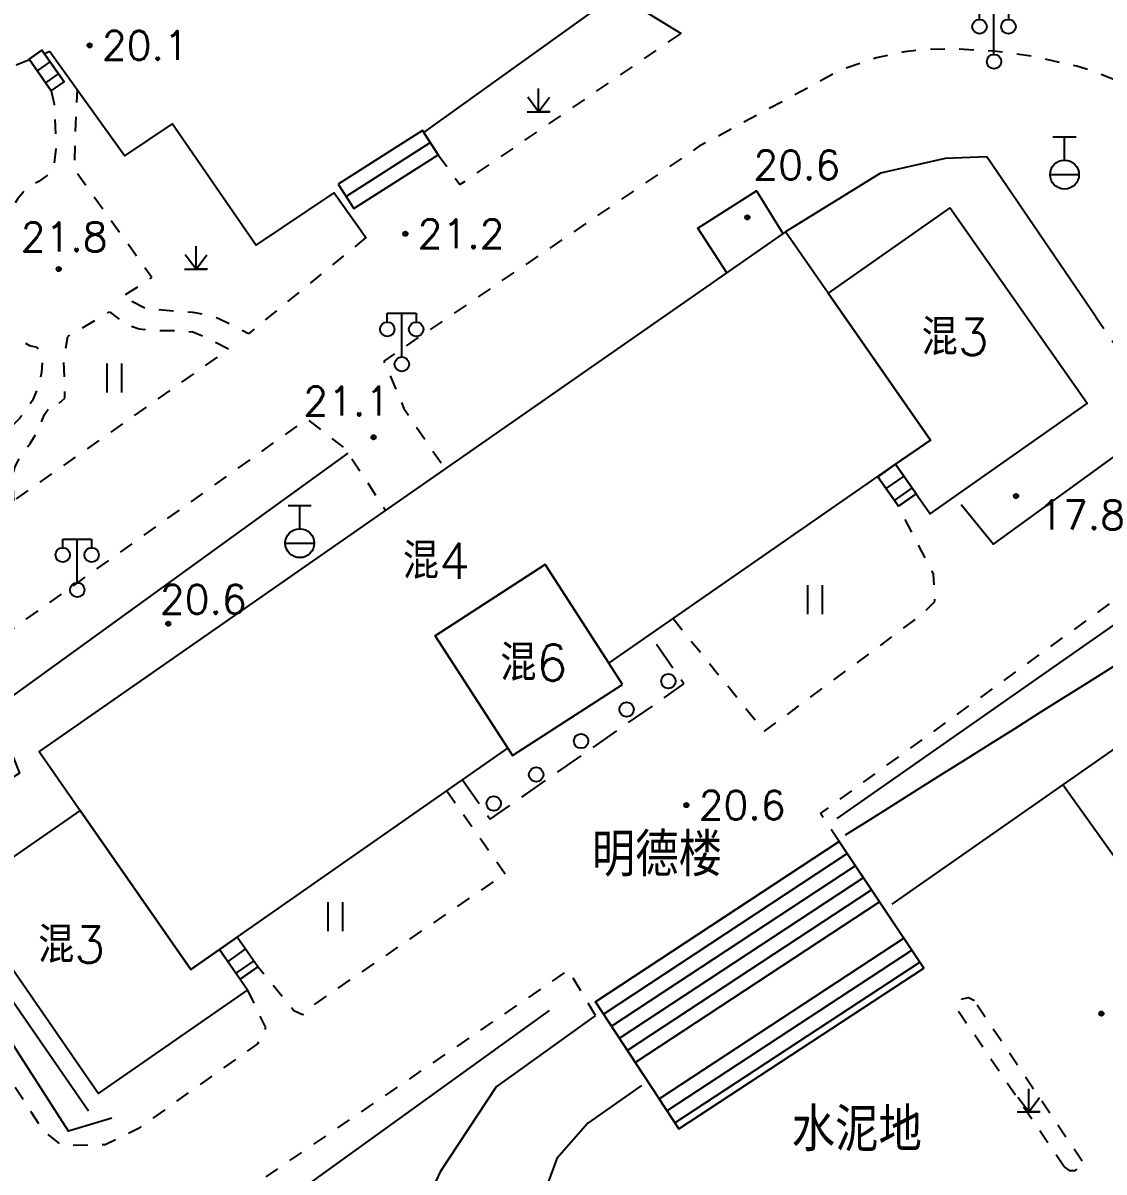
# Model space of a CAD drawing. Extents: x 115374 to 116875, y 149866 to 152432.
# Drawn here: x 116129.7 to 116204.4, y 150240 to 150319.4 of the extents above; entities that cross this region are included whole.
import ezdxf
from ezdxf.enums import TextEntityAlignment as Align

# ---------------------------------------------------------------- set-up
doc = ezdxf.new("R2010")
doc.units = 0
doc.header["$MEASUREMENT"] = 0
doc.header["$PDMODE"] = 32
doc.header["$PDSIZE"] = 0.3
doc.linetypes.add('X5', pattern=[3, 2, -1])
doc.linetypes.add('X6', pattern=[2, 1, -1])
doc.layers.get('0').update_dxf_attribs({"linetype": 'CONTINUOUS'})
for name, color, linetype in [('BOUND', 7, 'CONTINUOUS'), ('DLDW', 14, 'CONTINUOUS'), ('DLSS', 5, 'CONTINUOUS'), ('DMTZ', 5, 'CONTINUOUS'), ('GCD', 1, 'CONTINUOUS'), ('GXYZ', 2, 'CONTINUOUS'), ('JMD', 6, 'CONTINUOUS'), ('YZH', 2, 'CONTINUOUS'), ('ZBTZ', 5, 'CONTINUOUS')]:
    doc.layers.add(name, color=color, linetype=linetype)
doc.styles.add('HZ', font='rs.shx', dxfattribs={"bigfont": 'hztxt.shx'})
doc.linetypes.add('X35', pattern='A,2,[4,symbolt.shx,S=1,R=0,X=0,Y=0],2,[28,symbolt.shx,S=1,R=0,X=0,Y=0],1e-11', length=4)
doc.linetypes.add('X39', pattern='A,2,[150,symbolx.shx,S=1,R=0,X=0,Y=1],2,[151,symbolx.shx,S=1,R=0,X=0,Y=3],1e-11', length=4)
doc.linetypes.add('X4', pattern='A,0,-1e-09,[149,symbolx.shx,S=0.15,R=0,X=0,Y=0],-1.6', length=1.6)
doc.linetypes.add('X49', pattern='A,0,[5,symbolt.shx,S=1,R=0,X=0,Y=0],-10', length=10)

# ---------------------------------------------------------------- blocks, each defined once
blk = doc.blocks.new('GC276')
at = {"linetype": 'Continuous'}
blk.add_circle((0, 0), 0.5, dxfattribs=at)
blk = doc.blocks.new('GC097')
for p, q in [((-1, 2.918), (-1, 3.518)), ((-1, 3.518), (1, 3.518)), ((0, 0.518), (0, 3.518)), ((1, 3.518), (1, 2.918))]:
    blk.add_line(p, q)
for centre in [(-1, 2.418), (1, 2.418), (0.008, 0)]:
    blk.add_circle(centre, 0.5)
blk = doc.blocks.new('GC124')
for p, q in [((0, -0.8), (0, 0.8)), ((0, -0.8), (-0.75, 0.2)), ((0, -0.8), (0.75, 0.2)), ((-0.8, -0.8), (0.75, -0.8)), ((0.8, -0.8), (0, -0.8))]:
    blk.add_line(p, q)
blk = doc.blocks.new('GC121')
for p, q in [((-0.5, -0.642), (-0.5, 1.358)), ((-0.5, -0.642), (-0.5, 0.858)), ((0.5, -0.642), (0.5, 1.358))]:
    blk.add_line(p, q)
blk = doc.blocks.new('GC133')
for p, q in [((-0.81, 2.588), (0.79, 2.588)), ((-0.01, 0.988), (-0.01, 2.588)), ((-1.01, -0.012), (0.99, -0.012))]:
    blk.add_line(p, q)
blk.add_circle((-0.01, -0.012), 1)

msp = doc.modelspace()

# ---------------------------------------------------------------- linework, layer by layer
at = {"layer": 'BOUND', "linetype": 'Continuous', "flags": 128}
for points in [[(116130.11, 150316.933), (116131.647, 150314.738), (116132.532, 150315.357), (116130.995, 150317.552)], [(116151.486, 150308.288), (116152.562, 150306.602), (116158.392, 150310.322), (116157.316, 150312.008)], [(116190.205, 150286.022), (116191.437, 150286.877), (116190.005, 150288.926), (116188.777, 150288.064)], [(116169.269, 150251.76), (116175.023, 150242.99), (116191.966, 150254.106), (116186.101, 150262.847)]]:
    msp.add_lwpolyline(points, close=True, dxfattribs=at)
at = {"layer": 'BOUND', "linetype": 'Continuous', "elevation": 33.291, "flags": 128}
msp.add_lwpolyline([(116143.271, 150255.385), (116144.695, 150253.331), (116145.925, 150254.189), (116144.501, 150256.244)], close=True, dxfattribs=at)
at = {"layer": 'DLSS', "linetype": 'X6', "flags": 128}
for points, elevation in [([(116158.392, 150310.322), (116159.897, 150308.255), (116175.195, 150318.711)], 20.986), ([(116131.554, 150317.452), (116131.172, 150317.299)], 20.034), ([(116203.846, 150299.128), (116206.607, 150295.105), (116207.726, 150295.09), (116209.865, 150296.571), (116221.157, 150305.113), (116220.791, 150305.755), (116220.146, 150306.41), (116218.378, 150307.721), (116216.194, 150309.156), (116214.463, 150310.306), (116212.818, 150311.394), (116211.196, 150312.434), (116209.238, 150313.592), (116206.571, 150314.931), (116203.766, 150316.054), (116202.535, 150316.433), (116199.606, 150317.094), (116196.984, 150317.469), (116193.978, 150317.641), (116191.976, 150317.582), (116190.662, 150317.437), (116188.701, 150317.019), (116186.327, 150316.229), (116176.44, 150310.904), (116154.632, 150296.057), (116156.018, 150292.774), (116158.87, 150288.614)], 18.991), ([(116130.141, 150316.888), (116116.853, 150311.582)], 20.034), ([(116059.908, 150315.933), (116064.32, 150290.354), (116064.631, 150289.406), (116064.963, 150288.464), (116065.309, 150287.524), (116065.793, 150286.219), (116066.138, 150285.277), (116066.489, 150284.338), (116066.862, 150283.41), (116067.461, 150282.129), (116067.954, 150281.261), (116068.5, 150280.421), (116069.091, 150279.61), (116070.06, 150278.433), (116071.45, 150276.99), (116072.953, 150275.67), (116075.417, 150273.923), (116077.536, 150272.669), (116080.199, 150271.286), (116082.131, 150270.362), (116084.869, 150269.14), (116087.661, 150268.036), (116090.1, 150267.261), (116092.055, 150266.812), (116093.581, 150266.608), (116095.568, 150266.577), (116098.562, 150266.851), (116102.616, 150267.514), (116103.585, 150267.757), (116104.617, 150268.111), (116105.517, 150268.533), (116107.558, 150269.828), (116109.574, 150271.352), (116111.131, 150272.607), (116112.677, 150273.869), (116114.782, 150275.547), (116116.361, 150276.773), (116117.948, 150277.992), (116119.538, 150279.207), (116121.128, 150280.422), (116122.81, 150281.713), (116124.396, 150282.933), (116125.985, 150284.147), (116127.984, 150285.643), (116143.921, 150296.884)], 20.248), ([(116153.4, 150304.601), (116145.268, 150297.944), (116143.238, 150298.984), (116142.448, 150299.241), (116141.459, 150299.409), (116138.161, 150299.674), (116136.563, 150300.524), (116138.605, 150301.829), (116133.25, 150309.28), (116133.302, 150311.507), (116133.459, 150314.8)], 21.302), ([(116131.647, 150314.738), (116131.837, 150313.826), (116131.888, 150312.827), (116131.935, 150311.735), (116131.95, 150310.737), (116131.847, 150309.737), (116131.579, 150309.053), (116130.781, 150308.48), (116129.936, 150308.012), (116129.306, 150307.253), (116128.819, 150306.417), (116128.266, 150305.558), (116127.758, 150304.696), (116127.552, 150304.151), (116127.458, 150303.108), (116127.519, 150302.089), (116127.644, 150301.074), (116127.822, 150300.074), (116128.084, 150299.112), (116128.426, 150298.401), (116129.114, 150297.669), (116130.149, 150297.144), (116130.656, 150297.011), (116131.032, 150296.164), (116130.979, 150295.269), (116130.725, 150294.241), (116130.342, 150293.341), (116130.071, 150292.883), (116129.461, 150292.115), (116128.069, 150290.656), (116127.299, 150289.756), (116126.755, 150288.917), (116125.655, 150288.117)], 21.973), ([(116129.045, 150286.392), (116128.992, 150287.558), (116129.075, 150288.538), (116129.145, 150288.775), (116129.582, 150289.582), (116130.181, 150290.37), (116130.678, 150291.172), (116131.176, 150292.36), (116131.741, 150293.182), (116132.073, 150293.163), (116132.151, 150293.119), (116132.586, 150293.49), (116132.581, 150294.736), (116132.494, 150296.081), (116132.792, 150297.767), (116135.663, 150299.453), (116136.789, 150298.627), (116137.723, 150298.277), (116138.803, 150298.171), (116139.822, 150298.179), (116140.822, 150298.164), (116141.434, 150298.071), (116142.353, 150297.714), (116143.921, 150296.884)], 21.887), ([(116186.101, 150262.847), (116184.822, 150264.786), (116212.243, 150284.668), (116223.951, 150293.323), (116224.727, 150293.645), (116225.675, 150293.964), (116226.656, 150294.213), (116227.64, 150294.375), (116228.648, 150294.42), (116229.633, 150294.289), (116230.43, 150294.009), (116231.31, 150293.51), (116232.454, 150292.539), (116233.114, 150291.787), (116233.717, 150290.988), (116234.295, 150290.17), (116249.068, 150269.063), (116249.411, 150268.433), (116249.797, 150267.51), (116249.966, 150266.547), (116249.878, 150265.786), (116249.542, 150264.83), (116249.339, 150264.418), (116248.817, 150263.561), (116248.216, 150262.759), (116247.519, 150261.954), (116246.111, 150260.531), (116244.624, 150259.194), (116212.095, 150236.09), (116211.735, 150235.907), (116210.816, 150235.501), (116209.58, 150235.187), (116208.565, 150235.166), (116207.558, 150235.336), (116206.612, 150235.692), (116205.94, 150236.051), (116205.127, 150236.633), (116204.354, 150237.281), (116216.612, 150245.743), (116217.915, 150244.177), (116245.695, 150264.029), (116246.883, 150265.727), (116246.915, 150267.069), (116246.76, 150268.608), (116245.284, 150270.947), (116232.148, 150287.385), (116219.679, 150279.09)], 19.816), ([(116145.217, 150252.578), (116146.443, 150249.989), (116146.267, 150249.355), (116145.893, 150248.863), (116144.981, 150248.215), (116137.626, 150242.993), (116135.37, 150241.879), (116132.377, 150241.833), (116131.118, 150242.857), (116125.255, 150251.725), (116117.243, 150263.345), (116116.342, 150265.121), (116116.124, 150267.285), (116116.547, 150268.085), (116127.902, 150276.778), (116149.324, 150292.043), (116151.947, 150290.004), (116154.761, 150285.755)], 21.889), ([(116174.63, 150278.26), (116180.95, 150270.469), (116191.848, 150278.545), (116192.726, 150279.448), (116192.635, 150281.344), (116190.205, 150286.022)], 20.566), ([(116158.983, 150266.352), (116163.013, 150260.625), (116149.67, 150251.493), (116149.017, 150250.87), (116148.418, 150251.152), (116145.925, 150254.189)], 21.889), ([(116169.274, 150250.825), (116167.389, 150253.961), (116140.694, 150235.718), (116140.11, 150233.798), (116140.056, 150231.504), (116141.527, 150229.173), (116160.995, 150201.321), (116162.027, 150201.32), (116163.039, 150201.374), (116164.004, 150201.56), (116164.285, 150201.66), (116165.158, 150202.1), (116166.787, 150203.307), (116167.279, 150203.659)], 19.259), ([(116195.457, 150251.83), (116195.053, 150252.055), (116194.601, 150251.961), (116194.322, 150251.592), (116194.353, 150251.131)], 19.816), ([(116202.905, 150240.752), (116195.455, 150251.828)], 19.816), ([(116194.355, 150251.132), (116201.679, 150240.375)], 19.816), ([(116201.678, 150240.375), (116202.011, 150240.117), (116202.432, 150240.108), (116202.775, 150240.351), (116202.905, 150240.752)], 19.816)]:
    msp.add_lwpolyline(points, dxfattribs=dict(at, elevation=elevation))
at = {"layer": 'DMTZ', "linetype": 'X35', "flags": 128}
for points, elevation in [([(116157.411, 150311.859), (116170.751, 150321.434), (116175.195, 150318.711)], 20.524), ([(116131.554, 150317.452), (116136.725, 150310.255), (116140.02, 150312.469), (116145.811, 150304.071), (116151.201, 150307.69), (116153.417, 150304.577)], 21.382), ([(116178.345, 150302.164), (116176.349, 150305.253), (116180.407, 150307.827), (116182.227, 150304.878)], 20.801), ([(116194.543, 150286.144), (116196.771, 150283.411), (116217.637, 150298.535)], 19.911), ([(116152.136, 150289.684), (116127.67, 150271.99), (116129.447, 150267.568), (116122.672, 150263.257), (116124.886, 150260.149), (116123.787, 150259.321), (116134.216, 150244.226)], 22.289), ([(116219.679, 150279.09), (116215.893, 150276.757), (116189.755, 150258.522)], 17.946), ([(116172.439, 150245.977), (116168.744, 150243.384), (116166.583, 150240.946), (116165.969, 150239.237), (116165.583, 150236.352), (116165.635, 150233.093), (116167.069, 150227.624), (116176.611, 150210.524)], 18.069)]:
    msp.add_lwpolyline(points, dxfattribs=dict(at, elevation=elevation))
msp.add_lwpolyline([(116203.846, 150299.128), (116196.318, 150310.177), (116193.43, 150310.064), (116188.973, 150309.038), (116182.41, 150304.992)], dxfattribs=at)
at = {"layer": 'DMTZ', "linetype": 'X39', "elevation": 19.053, "flags": 128}
msp.add_lwpolyline([(116215.512, 150281.459), (116213.307, 150280.095), (116211.609, 150279.039), (116209.912, 150277.981), (116208.216, 150276.92), (116206.521, 150275.858), (116204.827, 150274.795), (116203.134, 150273.731), (116201.44, 150272.667), (116199.892, 150271.692), (116198.199, 150270.627), (116196.506, 150269.562), (116194.813, 150268.497), (116193.12, 150267.432), (116191.428, 150266.367), (116189.735, 150265.302), (116188.042, 150264.237), (116186.519, 150263.278)], dxfattribs=at)
at = {"layer": 'DMTZ', "linetype": 'X39', "flags": 128}
msp.add_lwpolyline([(116169.274, 150250.825), (116162.396, 150245.888), (116158.531, 150240.011), (116157.354, 150237.492), (116157.354, 150234.973), (116157.69, 150231.615), (116167.775, 150213.453), (116168.616, 150210.599), (116168.616, 150209.255), (116167.775, 150207.576), (116161.514, 150201.32)], dxfattribs=at)
at = {"layer": 'GCD', "linetype": 'Continuous'}
for p in [(116134.29, 150317.877, 20.1), (116179.772, 150305.988, 20.6), (116156.124, 150304.857, 21.2), (116132.162, 150302.417, 21.8), (116153.927, 150290.789, 21.1), (116198.339, 150286.725, 17.8), (116139.733, 150277.9, 20.6), (116175.553, 150265.365, 20.6), (116204.241, 150250.953, 16.9)]:
    msp.add_point(p, dxfattribs=at)
at = {"layer": 'JMD', "linetype": 'Continuous', "flags": 128}
for points in [[(116193.773, 150306.654), (116185.357, 150300.757), (116192.423, 150290.603), (116190.005, 150288.926), (116192.399, 150285.502), (116203.264, 150293.116)], [(116158.181, 150277.077), (116165.789, 150281.994), (116170.193, 150275.181), (116190.005, 150288.926), (116192.423, 150290.603), (116185.357, 150300.757), (116182.41, 150304.992), (116130.799, 150269.084), (116133.641, 150265.001), (116141.292, 150254.005), (116143.271, 150255.385), (116163.208, 150269.301)], [(116171.145, 150273.709), (116170.193, 150275.181), (116165.789, 150281.994), (116158.181, 150277.077), (116163.208, 150269.301), (116163.537, 150268.791)], [(116143.271, 150255.385), (116141.292, 150254.005), (116133.641, 150265.001), (116125.344, 150259.249), (116134.918, 150245.438), (116145.217, 150252.578)]]:
    msp.add_lwpolyline(points, close=True, dxfattribs=at)
at = {"layer": 'YZH', "linetype": 'Continuous'}
for p, q in [((116130.684, 150316.114, 20.307), (116131.569, 150316.733, 20.307)), ((116131.257, 150315.295, 20.307), (116132.142, 150315.914, 20.307)), ((116190.205, 150286.022, 33.625), (116188.777, 150288.064, 33.625)), ((116169.818, 150250.924, 20.402), (116186.66, 150262.014, 19.816)), ((116170.366, 150250.088, 20.402), (116187.219, 150261.18, 19.816)), ((116170.915, 150249.252, 20.402), (116187.778, 150260.347, 19.816)), ((116171.463, 150248.416, 20.402), (116188.338, 150259.514, 19.816)), ((116172.012, 150247.579, 20.402), (116188.897, 150258.68, 19.816)), ((116145.925, 150254.189, 33.291), (116144.501, 150256.244, 33.291)), ((116173.658, 150245.071, 20.402), (116190.574, 150256.18, 19.816)), ((116174.206, 150244.235, 20.402), (116191.133, 150255.347, 19.816)), ((116174.755, 150243.399, 20.402), (116191.693, 150254.514, 19.816))]:
    msp.add_line(p, q, dxfattribs=at)
at = {"layer": 'YZH'}
for p, q in [((116190.578, 150288.106, 37.674), (116189.345, 150287.251, 37.674)), ((116191.151, 150287.287, 37.674), (116189.918, 150286.432, 37.674)), ((116191.437, 150286.877, 37.674), (116190.205, 150286.022, 37.674)), ((116145.071, 150255.422, 37.674), (116143.84, 150254.564, 37.674)), ((116145.643, 150254.602, 37.674), (116144.413, 150253.744, 37.674)), ((116145.925, 150254.189, 37.674), (116144.695, 150253.331, 37.674))]:
    msp.add_line(p, q, dxfattribs=at)
at = {"layer": 'YZH', "linetype": 'Continuous', "flags": 128}
for points, elevation in [([(116131.647, 150314.738), (116130.11, 150316.933), (116130.995, 150317.552), (116132.532, 150315.357)], 20.307), ([(116157.316, 150312.008), (116151.486, 150308.288)], 20.279), ([(116157.316, 150312.008), (116158.392, 150310.322)], 20.279), ([(116151.486, 150308.288), (116152.562, 150306.602)], 20.279), ([(116172.56, 150246.743), (116169.269, 150251.76), (116186.101, 150262.847), (116189.456, 150257.847)], 20.402), ([(116189.456, 150257.847), (116190.574, 150256.18)], 20.402), ([(116190.574, 150256.18), (116191.966, 150254.106)], 20.402), ([(116172.56, 150246.743), (116173.658, 150245.071)], 20.402), ([(116175.023, 150242.99), (116173.658, 150245.071)], 20.402)]:
    msp.add_lwpolyline(points, dxfattribs=dict(at, elevation=elevation))
at = {"layer": 'YZH', "elevation": 20.279, "flags": 128}
msp.add_lwpolyline([(116157.854, 150311.165), (116152.024, 150307.445)], dxfattribs=at)
at = {"layer": 'YZH', "linetype": 'X5', "elevation": 31.463, "flags": 128}
msp.add_lwpolyline([(116160.078, 150267.116), (116161.978, 150264.391), (116175.382, 150273.741), (116173.012, 150277.137)], dxfattribs=at)
at = {"layer": 'ZBTZ', "linetype": 'X49', "flags": 128}
for points in [[(116185.98, 150264.447), (116226.637, 150292.87)], [(116135.836, 150243.738), (116132.839, 150242.826), (116119.944, 150262.871)], [(116162.193, 150203.046), (116142.55, 150232.133), (116142.313, 150234.025), (116166.098, 150251.17)]]:
    msp.add_lwpolyline(points, dxfattribs=at)
at = {"layer": 'ZBTZ', "linetype": 'X4', "elevation": 16.743, "flags": 128}
msp.add_lwpolyline([(116216.612, 150245.743), (116201.566, 150266.762)], dxfattribs=at)

# ---------------------------------------------------------------- block references
at = {"layer": 'DLDW', "linetype": 'Continuous'}
for p in [(116196.814, 150316.758, 16.468), (116155.871, 150295.842, 16.468), (116133.435, 150280.241, 16.468)]:
    msp.add_blockref('GC097', p, dxfattribs=at)
at = {"layer": 'GXYZ', "linetype": 'Continuous'}
for p in [(116201.701, 150308.961), (116148.832, 150283.483)]:
    msp.add_blockref('GC133', p, dxfattribs=at)
at = {"layer": 'YZH', "linetype": 'Continuous'}
for p in [(116174.304, 150273.935, 30.046), (116171.418, 150271.978, 30.046), (116168.267, 150269.792, 30.046), (116165.167, 150267.48, 30.046), (116162.23, 150265.481, 30.046)]:
    msp.add_blockref('GC276', p, dxfattribs=at)
at = {"layer": 'ZBTZ', "linetype": 'Continuous'}
for name, p in [('GC124', (116165.336, 150314.098)), ('GC124', (116141.653, 150303.211)), ('GC121', (116136.011, 150294.535)), ('GC121', (116184.452, 150279.209)), ('GC121', (116151.292, 150257.303)), ('GC124', (116199.213, 150244.958))]:
    msp.add_blockref(name, p, dxfattribs=at)

# ---------------------------------------------------------------- texts
at = {"layer": 'DLSS', "linetype": 'Continuous', "style": 'HZ'}
msp.add_text('水泥地', height=3, dxfattribs=at).set_placement((116187.33, 150243.098), align=Align.MIDDLE)
at = {"layer": 'GCD', "linetype": 'Continuous', "style": 'HZ'}
for s, p in [('20.1', (116138.14, 150317.877, 20.1)), ('20.6', (116183.185, 150309.609, 20.6)), ('21.8', (116132.531, 150304.643, 21.8)), ('21.2', (116159.974, 150304.857, 21.2)), ('21.1', (116152.069, 150293.293, 21.1)), ('17.8', (116202.874, 150285.429, 17.8)), ('20.6', (116142.149, 150279.587, 20.6)), ('20.6', (116179.403, 150265.365, 20.6))]:
    msp.add_text(s, height=2, dxfattribs=at).set_placement(p, align=Align.MIDDLE)
at = {"layer": 'JMD', "linetype": 'Continuous', "style": 'HZ'}
for s, height, p in [('混3', 2.5, (116194.134, 150297.829)), ('混4', 2.5, (116158.268, 150282.36)), ('混6', 2.5, (116165.006, 150275.317)), ('明德楼', 3, (116173.516, 150262.087)), ('混3', 2.5, (116133.052, 150255.821))]:
    msp.add_text(s, height=height, dxfattribs=at).set_placement(p, align=Align.MIDDLE)

doc.saveas('drawing.dxf')
